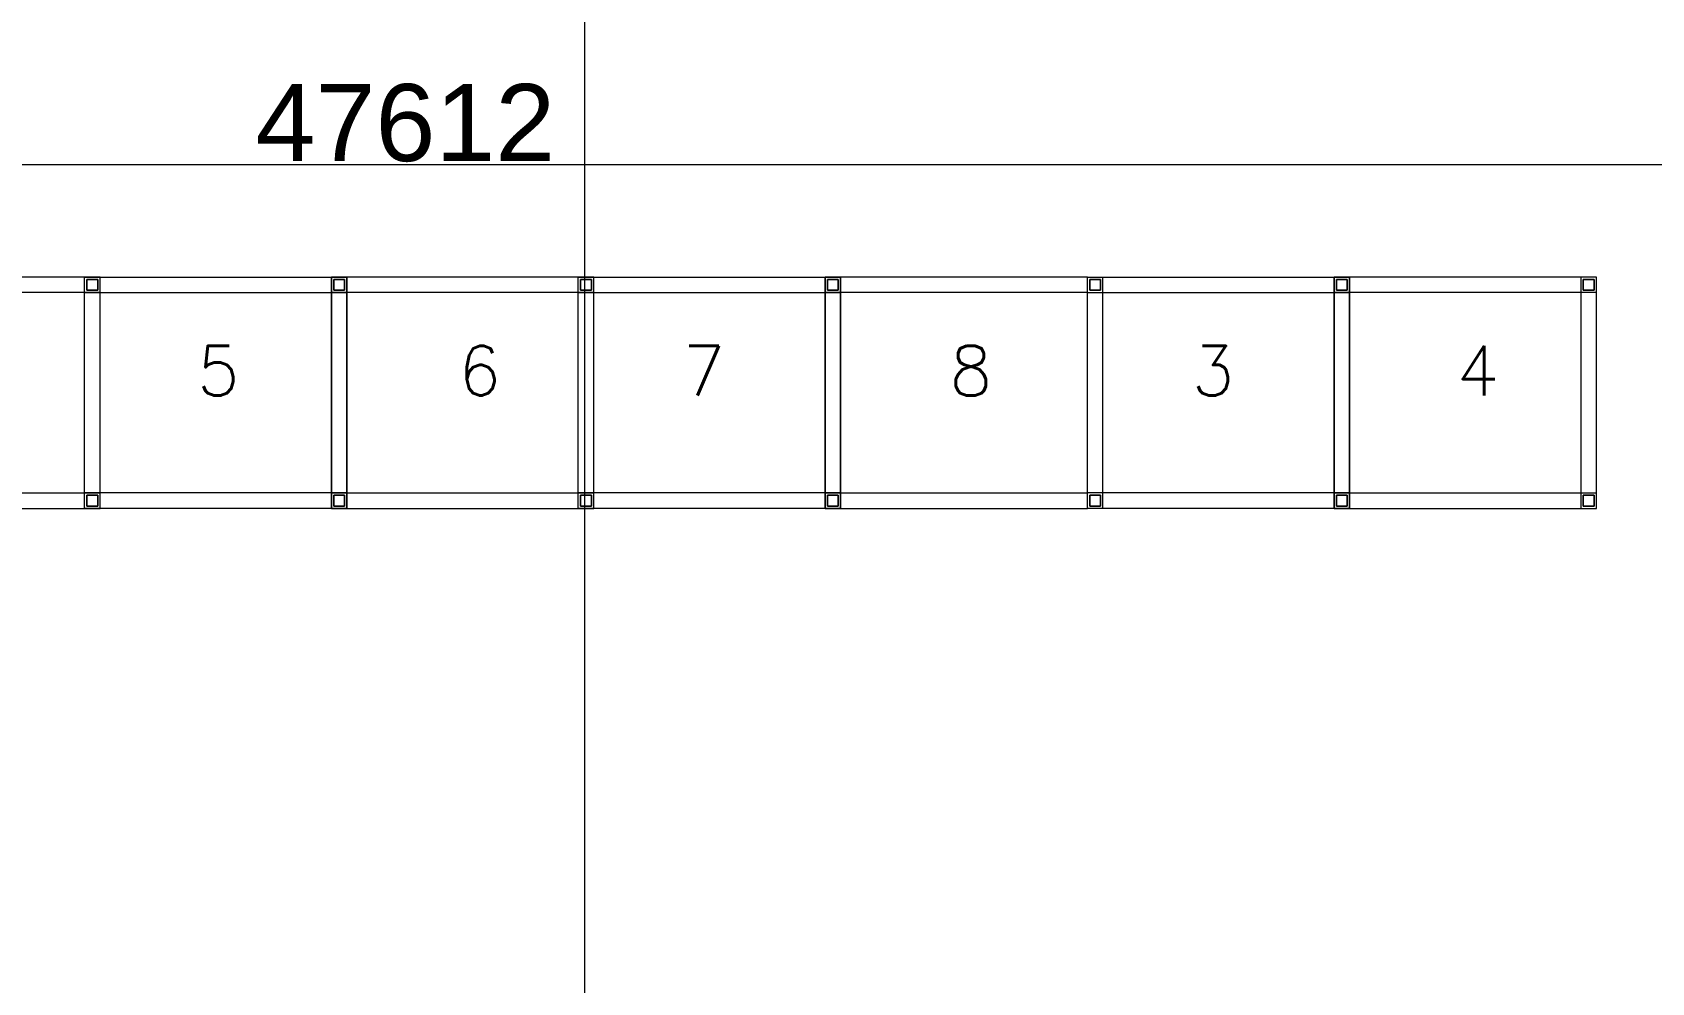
# Model space of a CAD drawing. Header units: millimetres. Extents: x -131970 to 468030, y -148196 to 152489.
# Drawn here: x 86421 to 96917, y 121942 to 128105 of the extents above; entities that cross this region are included whole.
import ezdxf
from ezdxf.xclip import XClip

# ---------------------------------------------------------------- set-up
doc = ezdxf.new("R2010")
doc.units = ezdxf.units.MM
doc.header["$LTSCALE"] = 500
doc.header["$XCLIPFRAME"] = 2
doc.linetypes.add('BUILDING PLAN$1$CENTER', pattern=[2, 1.25, -0.25, 0.25, -0.25])
doc.layers.get('0').update_dxf_attribs({"linetype": 'CONTINUOUS'})
doc.layers.get('Defpoints').update_dxf_attribs({"linetype": 'CONTINUOUS'})
doc.layers.add('0 DIMENSION', color=1, linetype='CONTINUOUS', lineweight=13)
doc.layers.add('BUILDING PLAN$0$BG&E - DIMENSIONS', color=7, linetype='CONTINUOUS')
doc.layers.add('BUILDING PLAN$0$CL', color=1, linetype='BUILDING PLAN$1$CENTER')
doc.styles.add('BUILDING PLAN$0$S1', font='romans1.shx')
doc.styles.add('BUILDING PLAN$0$Standard', font='arial.ttf')
doc.dimstyles.new('BUILDING PLAN$0$DIM100$0', dxfattribs={"dimtxt": 500, "dimasz": 150, "dimexe": 65, "dimexo": 65, "dimgap": 15, "dimtad": 1, "dimdec": 0, "dimzin": 0, "dimdsep": 46, "dimtxsty": 'BUILDING PLAN$0$Standard', "dimsah": 1, "dimcen": 0.09, "dimclrd": 1, "dimclre": 1, "dimclrt": 256, "dimadec": 0, "dimazin": 0, "dimtfac": 1, "dimtdec": 0, "dimtofl": 0, "dimtmove": 0, "dimatfit": 3, "dimfxl": 1, "dimtolj": 1, "dimtzin": 0, "dimarcsym": 0})

# ---------------------------------------------------------------- blocks, each defined once
blk = doc.blocks.new('BUILDING PLAN$0$dfn')
at = {"color": 251}
for p, q in [((5743953, 385035), (5742453, 385035)), ((5742453, 385035), (5742453, 383335)), ((5743953, 385035), (5742453, 385035)), ((5743953, 385035), (5742453, 385035)), ((5743953, 385035), (5742453, 385035)), ((5743953, 385035), (5742453, 385035)), ((5743953, 385035), (5742453, 385035)), ((5743953, 385035), (5742453, 385035)), ((5743953, 385035), (5742453, 385035)), ((5743953, 385035), (5742453, 385035)), ((5743953, 385035), (5742453, 385035)), ((5743953, 385035), (5742453, 385035)), ((5742468, 385020), (5742468, 384950)), ((5742538, 385020), (5742468, 385020)), ((5742468, 384950), (5742468, 385020)), ((5742468, 385020), (5742538, 385020)), ((5742468, 385020), (5742468, 384950)), ((5742538, 385020), (5742468, 385020)), ((5742468, 384950), (5742468, 385020)), ((5742468, 385020), (5742538, 385020)), ((5742468, 385020), (5742468, 384950)), ((5742538, 385020), (5742468, 385020)), ((5742468, 385020), (5742468, 384950)), ((5742538, 385020), (5742468, 385020)), ((5742468, 384950), (5742468, 385020)), ((5742468, 385020), (5742538, 385020)), ((5742468, 385020), (5742468, 384950)), ((5742538, 385020), (5742468, 385020)), ((5742468, 384950), (5742468, 385020)), ((5742468, 385020), (5742538, 385020)), ((5742468, 385020), (5742468, 384950)), ((5742538, 385020), (5742468, 385020)), ((5742468, 385020), (5742468, 384950)), ((5742538, 385020), (5742468, 385020)), ((5742468, 384950), (5742468, 385020)), ((5742468, 385020), (5742538, 385020)), ((5742468, 384950), (5742468, 385020)), ((5742468, 385020), (5742538, 385020)), ((5742468, 384950), (5742468, 385020)), ((5742468, 385020), (5742538, 385020)), ((5742468, 385020), (5742468, 384950)), ((5742538, 385020), (5742468, 385020)), ((5742468, 385020), (5742468, 384950)), ((5742538, 385020), (5742468, 385020)), ((5742468, 384950), (5742468, 385020)), ((5742468, 385020), (5742538, 385020)), ((5742468, 384950), (5742468, 385020)), ((5742468, 385020), (5742538, 385020)), ((5742468, 384950), (5742468, 385020)), ((5742468, 385020), (5742538, 385020)), ((5742468, 385020), (5742468, 384950)), ((5742538, 385020), (5742468, 385020)), ((5742538, 384950), (5742538, 385020)), ((5742538, 385020), (5742538, 384950)), ((5742538, 384950), (5742538, 385020)), ((5742538, 385020), (5742538, 384950)), ((5742538, 384950), (5742538, 385020)), ((5742538, 384950), (5742538, 385020)), ((5742538, 385020), (5742538, 384950)), ((5742538, 384950), (5742538, 385020)), ((5742538, 385020), (5742538, 384950)), ((5742538, 384950), (5742538, 385020)), ((5742538, 384950), (5742538, 385020)), ((5742538, 385020), (5742538, 384950)), ((5742538, 385020), (5742538, 384950)), ((5742538, 385020), (5742538, 384950)), ((5742538, 384950), (5742538, 385020)), ((5742538, 384950), (5742538, 385020)), ((5742538, 385020), (5742538, 384950)), ((5742538, 385020), (5742538, 384950)), ((5742538, 385020), (5742538, 384950)), ((5742538, 384950), (5742538, 385020)), ((5742553, 385035), (5742553, 383335)), ((5743853, 383335), (5743853, 385035)), ((5743868, 384950), (5743868, 385020)), ((5743868, 385020), (5743938, 385020)), ((5743938, 385020), (5743868, 385020)), ((5743868, 385020), (5743868, 384950)), ((5743868, 384950), (5743868, 385020)), ((5743868, 385020), (5743938, 385020)), ((5743868, 384950), (5743868, 385020)), ((5743868, 385020), (5743938, 385020)), ((5743938, 385020), (5743868, 385020)), ((5743868, 385020), (5743868, 384950)), ((5743938, 385020), (5743868, 385020)), ((5743868, 385020), (5743868, 384950)), ((5743868, 384950), (5743868, 385020)), ((5743868, 385020), (5743938, 385020)), ((5743868, 384950), (5743868, 385020)), ((5743868, 385020), (5743938, 385020)), ((5743938, 385020), (5743868, 385020)), ((5743868, 385020), (5743868, 384950)), ((5743938, 385020), (5743868, 385020)), ((5743868, 385020), (5743868, 384950)), ((5743938, 385020), (5743868, 385020)), ((5743868, 385020), (5743868, 384950)), ((5743868, 384950), (5743868, 385020)), ((5743868, 385020), (5743938, 385020)), ((5743868, 384950), (5743868, 385020)), ((5743868, 385020), (5743938, 385020)), ((5743938, 385020), (5743868, 385020)), ((5743868, 385020), (5743868, 384950)), ((5743938, 385020), (5743868, 385020)), ((5743868, 385020), (5743868, 384950)), ((5743868, 384950), (5743868, 385020)), ((5743868, 385020), (5743938, 385020)), ((5743938, 385020), (5743868, 385020)), ((5743868, 385020), (5743868, 384950)), ((5743868, 384950), (5743868, 385020)), ((5743868, 385020), (5743938, 385020)), ((5743868, 384950), (5743868, 385020)), ((5743868, 385020), (5743938, 385020)), ((5743938, 385020), (5743868, 385020)), ((5743868, 385020), (5743868, 384950)), ((5743938, 385020), (5743938, 384950)), ((5743938, 384950), (5743938, 385020)), ((5743938, 385020), (5743938, 384950)), ((5743938, 385020), (5743938, 384950)), ((5743938, 384950), (5743938, 385020)), ((5743938, 384950), (5743938, 385020)), ((5743938, 385020), (5743938, 384950)), ((5743938, 385020), (5743938, 384950)), ((5743938, 384950), (5743938, 385020)), ((5743938, 384950), (5743938, 385020)), ((5743938, 384950), (5743938, 385020)), ((5743938, 385020), (5743938, 384950)), ((5743938, 385020), (5743938, 384950)), ((5743938, 384950), (5743938, 385020)), ((5743938, 384950), (5743938, 385020)), ((5743938, 385020), (5743938, 384950)), ((5743938, 384950), (5743938, 385020)), ((5743938, 385020), (5743938, 384950)), ((5743938, 385020), (5743938, 384950)), ((5743938, 384950), (5743938, 385020)), ((5743953, 383335), (5743953, 385035)), ((5743953, 384935), (5742453, 384935)), ((5743953, 384935), (5742453, 384935)), ((5743953, 384935), (5742453, 384935)), ((5743953, 384935), (5742453, 384935)), ((5743953, 384935), (5742453, 384935)), ((5743953, 384935), (5742453, 384935)), ((5743953, 384935), (5742453, 384935)), ((5743953, 384935), (5742453, 384935)), ((5743953, 384935), (5742453, 384935)), ((5743953, 384935), (5742453, 384935)), ((5742468, 384950), (5742538, 384950)), ((5742538, 384950), (5742468, 384950)), ((5742468, 384950), (5742538, 384950)), ((5742538, 384950), (5742468, 384950)), ((5742468, 384950), (5742538, 384950)), ((5742468, 384950), (5742538, 384950)), ((5742538, 384950), (5742468, 384950)), ((5742468, 384950), (5742538, 384950)), ((5742538, 384950), (5742468, 384950)), ((5742468, 384950), (5742538, 384950)), ((5742468, 384950), (5742538, 384950)), ((5742538, 384950), (5742468, 384950)), ((5742538, 384950), (5742468, 384950)), ((5742538, 384950), (5742468, 384950)), ((5742468, 384950), (5742538, 384950)), ((5742468, 384950), (5742538, 384950)), ((5742538, 384950), (5742468, 384950)), ((5742538, 384950), (5742468, 384950)), ((5742538, 384950), (5742468, 384950)), ((5742468, 384950), (5742538, 384950)), ((5743938, 384950), (5743868, 384950)), ((5743868, 384950), (5743938, 384950)), ((5743938, 384950), (5743868, 384950)), ((5743938, 384950), (5743868, 384950)), ((5743868, 384950), (5743938, 384950)), ((5743868, 384950), (5743938, 384950)), ((5743938, 384950), (5743868, 384950)), ((5743938, 384950), (5743868, 384950)), ((5743868, 384950), (5743938, 384950)), ((5743868, 384950), (5743938, 384950)), ((5743868, 384950), (5743938, 384950)), ((5743938, 384950), (5743868, 384950)), ((5743938, 384950), (5743868, 384950)), ((5743868, 384950), (5743938, 384950)), ((5743868, 384950), (5743938, 384950)), ((5743938, 384950), (5743868, 384950)), ((5743868, 384950), (5743938, 384950)), ((5743938, 384950), (5743868, 384950)), ((5743938, 384950), (5743868, 384950)), ((5743868, 384950), (5743938, 384950)), ((5742453, 381735), (5742453, 383435)), ((5742453, 383435), (5743953, 383435)), ((5743953, 383435), (5742453, 383435)), ((5743953, 383435), (5742453, 383435)), ((5743953, 383435), (5742453, 383435)), ((5743953, 383435), (5742453, 383435)), ((5743953, 383435), (5742453, 383435)), ((5743953, 383435), (5742453, 383435)), ((5743953, 383435), (5742453, 383435)), ((5743953, 383435), (5742453, 383435)), ((5743953, 383435), (5742453, 383435)), ((5743953, 383435), (5742453, 383435)), ((5742553, 381735), (5742553, 383435)), ((5743853, 383435), (5743853, 381735)), ((5743953, 383435), (5743953, 381735)), ((5743953, 383335), (5742453, 383335)), ((5742453, 383335), (5743953, 383335)), ((5743953, 383335), (5742453, 383335)), ((5743953, 383335), (5742453, 383335)), ((5743953, 383335), (5742453, 383335)), ((5743953, 383335), (5742453, 383335)), ((5743953, 383335), (5742453, 383335)), ((5743953, 383335), (5742453, 383335)), ((5743953, 383335), (5742453, 383335)), ((5743953, 383335), (5742453, 383335)), ((5743953, 383335), (5742453, 383335)), ((5742468, 383420), (5742468, 383350)), ((5742538, 383420), (5742468, 383420)), ((5742468, 383420), (5742468, 383350)), ((5742538, 383420), (5742468, 383420)), ((5742468, 383350), (5742468, 383420)), ((5742468, 383420), (5742538, 383420)), ((5742468, 383350), (5742468, 383420)), ((5742468, 383420), (5742538, 383420)), ((5742468, 383420), (5742468, 383350)), ((5742538, 383420), (5742468, 383420)), ((5742468, 383350), (5742468, 383420)), ((5742468, 383420), (5742538, 383420)), ((5742468, 383420), (5742468, 383350)), ((5742538, 383420), (5742468, 383420)), ((5742468, 383350), (5742468, 383420)), ((5742468, 383420), (5742538, 383420)), ((5742468, 383350), (5742468, 383420)), ((5742468, 383420), (5742538, 383420)), ((5742468, 383420), (5742468, 383350)), ((5742538, 383420), (5742468, 383420)), ((5742468, 383420), (5742468, 383350)), ((5742538, 383420), (5742468, 383420)), ((5742468, 383350), (5742468, 383420)), ((5742468, 383420), (5742538, 383420)), ((5742468, 383420), (5742468, 383350)), ((5742538, 383420), (5742468, 383420)), ((5742468, 383420), (5742468, 383350)), ((5742538, 383420), (5742468, 383420)), ((5742468, 383350), (5742468, 383420)), ((5742468, 383420), (5742538, 383420)), ((5742468, 383350), (5742468, 383420)), ((5742468, 383420), (5742538, 383420)), ((5742468, 383350), (5742468, 383420)), ((5742468, 383420), (5742538, 383420)), ((5742468, 383420), (5742468, 383350)), ((5742538, 383420), (5742468, 383420)), ((5742468, 383420), (5742468, 383350)), ((5742538, 383420), (5742468, 383420)), ((5742468, 383350), (5742468, 383420)), ((5742468, 383420), (5742538, 383420)), ((5742468, 383350), (5742538, 383350)), ((5742468, 383350), (5742538, 383350)), ((5742538, 383350), (5742468, 383350)), ((5742538, 383350), (5742468, 383350)), ((5742468, 383350), (5742538, 383350)), ((5742538, 383350), (5742468, 383350)), ((5742468, 383350), (5742538, 383350)), ((5742538, 383350), (5742468, 383350)), ((5742538, 383350), (5742468, 383350)), ((5742468, 383350), (5742538, 383350)), ((5742468, 383350), (5742538, 383350)), ((5742538, 383350), (5742468, 383350)), ((5742468, 383350), (5742538, 383350)), ((5742468, 383350), (5742538, 383350)), ((5742538, 383350), (5742468, 383350)), ((5742538, 383350), (5742468, 383350)), ((5742538, 383350), (5742468, 383350)), ((5742468, 383350), (5742538, 383350)), ((5742468, 383350), (5742538, 383350)), ((5742538, 383350), (5742468, 383350)), ((5742538, 383350), (5742538, 383420)), ((5742538, 383350), (5742538, 383420)), ((5742538, 383420), (5742538, 383350)), ((5742538, 383420), (5742538, 383350)), ((5742538, 383350), (5742538, 383420)), ((5742538, 383420), (5742538, 383350)), ((5742538, 383350), (5742538, 383420)), ((5742538, 383420), (5742538, 383350)), ((5742538, 383420), (5742538, 383350)), ((5742538, 383350), (5742538, 383420)), ((5742538, 383350), (5742538, 383420)), ((5742538, 383420), (5742538, 383350)), ((5742538, 383350), (5742538, 383420)), ((5742538, 383350), (5742538, 383420)), ((5742538, 383420), (5742538, 383350)), ((5742538, 383420), (5742538, 383350)), ((5742538, 383420), (5742538, 383350)), ((5742538, 383350), (5742538, 383420)), ((5742538, 383350), (5742538, 383420)), ((5742538, 383420), (5742538, 383350)), ((5743938, 383420), (5743868, 383420)), ((5743868, 383420), (5743868, 383350)), ((5743868, 383350), (5743868, 383420)), ((5743868, 383420), (5743938, 383420)), ((5743868, 383350), (5743868, 383420)), ((5743868, 383420), (5743938, 383420)), ((5743938, 383420), (5743868, 383420)), ((5743868, 383420), (5743868, 383350)), ((5743938, 383420), (5743868, 383420)), ((5743868, 383420), (5743868, 383350)), ((5743868, 383350), (5743868, 383420)), ((5743868, 383420), (5743938, 383420)), ((5743938, 383420), (5743868, 383420)), ((5743868, 383420), (5743868, 383350)), ((5743868, 383350), (5743868, 383420)), ((5743868, 383420), (5743938, 383420)), ((5743868, 383350), (5743868, 383420)), ((5743868, 383420), (5743938, 383420)), ((5743938, 383420), (5743868, 383420)), ((5743868, 383420), (5743868, 383350)), ((5743868, 383350), (5743868, 383420)), ((5743868, 383420), (5743938, 383420)), ((5743938, 383420), (5743868, 383420)), ((5743868, 383420), (5743868, 383350)), ((5743938, 383420), (5743868, 383420)), ((5743868, 383420), (5743868, 383350)), ((5743868, 383350), (5743868, 383420)), ((5743868, 383420), (5743938, 383420)), ((5743868, 383350), (5743868, 383420)), ((5743868, 383420), (5743938, 383420)), ((5743938, 383420), (5743868, 383420)), ((5743868, 383420), (5743868, 383350)), ((5743868, 383350), (5743868, 383420)), ((5743868, 383420), (5743938, 383420)), ((5743938, 383420), (5743868, 383420)), ((5743868, 383420), (5743868, 383350)), ((5743938, 383420), (5743868, 383420)), ((5743868, 383420), (5743868, 383350)), ((5743868, 383350), (5743868, 383420)), ((5743868, 383420), (5743938, 383420)), ((5743868, 383350), (5743938, 383350)), ((5743938, 383350), (5743868, 383350)), ((5743938, 383350), (5743868, 383350)), ((5743868, 383350), (5743938, 383350)), ((5743868, 383350), (5743938, 383350)), ((5743938, 383350), (5743868, 383350)), ((5743868, 383350), (5743938, 383350)), ((5743938, 383350), (5743868, 383350)), ((5743938, 383350), (5743868, 383350)), ((5743868, 383350), (5743938, 383350)), ((5743938, 383350), (5743868, 383350)), ((5743868, 383350), (5743938, 383350)), ((5743868, 383350), (5743938, 383350)), ((5743938, 383350), (5743868, 383350)), ((5743938, 383350), (5743868, 383350)), ((5743868, 383350), (5743938, 383350)), ((5743938, 383350), (5743868, 383350)), ((5743868, 383350), (5743938, 383350)), ((5743868, 383350), (5743938, 383350)), ((5743938, 383350), (5743868, 383350)), ((5743938, 383350), (5743938, 383420)), ((5743938, 383420), (5743938, 383350)), ((5743938, 383420), (5743938, 383350)), ((5743938, 383350), (5743938, 383420)), ((5743938, 383350), (5743938, 383420)), ((5743938, 383420), (5743938, 383350)), ((5743938, 383350), (5743938, 383420)), ((5743938, 383420), (5743938, 383350)), ((5743938, 383420), (5743938, 383350)), ((5743938, 383350), (5743938, 383420)), ((5743938, 383420), (5743938, 383350)), ((5743938, 383350), (5743938, 383420)), ((5743938, 383350), (5743938, 383420)), ((5743938, 383420), (5743938, 383350)), ((5743938, 383420), (5743938, 383350)), ((5743938, 383350), (5743938, 383420)), ((5743938, 383420), (5743938, 383350)), ((5743938, 383350), (5743938, 383420)), ((5743938, 383350), (5743938, 383420)), ((5743938, 383420), (5743938, 383350)), ((5743953, 381835), (5742453, 381835)), ((5743953, 381835), (5742453, 381835)), ((5743953, 381835), (5742453, 381835)), ((5743953, 381835), (5742453, 381835)), ((5743953, 381835), (5742453, 381835)), ((5743953, 381835), (5742453, 381835)), ((5743953, 381835), (5742453, 381835)), ((5743953, 381835), (5742453, 381835)), ((5743953, 381835), (5742453, 381835)), ((5743953, 381835), (5742453, 381835)), ((5742468, 381820), (5742468, 381750)), ((5742538, 381820), (5742468, 381820)), ((5742468, 381750), (5742468, 381820)), ((5742468, 381820), (5742538, 381820)), ((5742468, 381750), (5742468, 381820)), ((5742468, 381820), (5742538, 381820)), ((5742468, 381820), (5742468, 381750)), ((5742538, 381820), (5742468, 381820)), ((5742468, 381820), (5742468, 381750)), ((5742538, 381820), (5742468, 381820)), ((5742468, 381820), (5742468, 381750)), ((5742538, 381820), (5742468, 381820)), ((5742468, 381750), (5742468, 381820)), ((5742468, 381820), (5742538, 381820)), ((5742468, 381750), (5742468, 381820)), ((5742468, 381820), (5742538, 381820)), ((5742468, 381820), (5742468, 381750)), ((5742538, 381820), (5742468, 381820)), ((5742468, 381750), (5742468, 381820)), ((5742468, 381820), (5742538, 381820)), ((5742468, 381820), (5742468, 381750)), ((5742538, 381820), (5742468, 381820)), ((5742468, 381750), (5742468, 381820)), ((5742468, 381820), (5742538, 381820)), ((5742468, 381750), (5742468, 381820)), ((5742468, 381820), (5742538, 381820)), ((5742468, 381820), (5742468, 381750)), ((5742538, 381820), (5742468, 381820)), ((5742468, 381750), (5742468, 381820)), ((5742468, 381820), (5742538, 381820)), ((5742468, 381820), (5742468, 381750)), ((5742538, 381820), (5742468, 381820)), ((5742468, 381750), (5742468, 381820)), ((5742468, 381820), (5742538, 381820)), ((5742468, 381750), (5742468, 381820)), ((5742468, 381820), (5742538, 381820)), ((5742468, 381820), (5742468, 381750)), ((5742538, 381820), (5742468, 381820)), ((5742468, 381820), (5742468, 381750)), ((5742538, 381820), (5742468, 381820)), ((5742538, 381750), (5742538, 381820)), ((5742538, 381820), (5742538, 381750)), ((5742538, 381820), (5742538, 381750)), ((5742538, 381750), (5742538, 381820)), ((5742538, 381750), (5742538, 381820)), ((5742538, 381750), (5742538, 381820)), ((5742538, 381820), (5742538, 381750)), ((5742538, 381820), (5742538, 381750)), ((5742538, 381750), (5742538, 381820)), ((5742538, 381820), (5742538, 381750)), ((5742538, 381750), (5742538, 381820)), ((5742538, 381820), (5742538, 381750)), ((5742538, 381820), (5742538, 381750)), ((5742538, 381750), (5742538, 381820)), ((5742538, 381820), (5742538, 381750)), ((5742538, 381750), (5742538, 381820)), ((5742538, 381820), (5742538, 381750)), ((5742538, 381820), (5742538, 381750)), ((5742538, 381750), (5742538, 381820)), ((5742538, 381750), (5742538, 381820)), ((5743868, 381750), (5743868, 381820)), ((5743868, 381820), (5743938, 381820)), ((5743868, 381750), (5743868, 381820)), ((5743868, 381820), (5743938, 381820)), ((5743938, 381820), (5743868, 381820)), ((5743868, 381820), (5743868, 381750)), ((5743938, 381820), (5743868, 381820)), ((5743868, 381820), (5743868, 381750)), ((5743868, 381750), (5743868, 381820)), ((5743868, 381820), (5743938, 381820)), ((5743868, 381750), (5743868, 381820)), ((5743868, 381820), (5743938, 381820)), ((5743938, 381820), (5743868, 381820)), ((5743868, 381820), (5743868, 381750)), ((5743938, 381820), (5743868, 381820)), ((5743868, 381820), (5743868, 381750)), ((5743868, 381750), (5743868, 381820)), ((5743868, 381820), (5743938, 381820)), ((5743938, 381820), (5743868, 381820)), ((5743868, 381820), (5743868, 381750)), ((5743868, 381750), (5743868, 381820)), ((5743868, 381820), (5743938, 381820)), ((5743938, 381820), (5743868, 381820)), ((5743868, 381820), (5743868, 381750)), ((5743938, 381820), (5743868, 381820)), ((5743868, 381820), (5743868, 381750)), ((5743868, 381750), (5743868, 381820)), ((5743868, 381820), (5743938, 381820)), ((5743938, 381820), (5743868, 381820)), ((5743868, 381820), (5743868, 381750)), ((5743868, 381750), (5743868, 381820)), ((5743868, 381820), (5743938, 381820)), ((5743868, 381750), (5743868, 381820)), ((5743868, 381820), (5743938, 381820)), ((5743938, 381820), (5743868, 381820)), ((5743868, 381820), (5743868, 381750)), ((5743938, 381820), (5743868, 381820)), ((5743868, 381820), (5743868, 381750)), ((5743868, 381750), (5743868, 381820)), ((5743868, 381820), (5743938, 381820)), ((5743938, 381820), (5743938, 381750)), ((5743938, 381820), (5743938, 381750)), ((5743938, 381750), (5743938, 381820)), ((5743938, 381750), (5743938, 381820)), ((5743938, 381820), (5743938, 381750)), ((5743938, 381820), (5743938, 381750)), ((5743938, 381750), (5743938, 381820)), ((5743938, 381750), (5743938, 381820)), ((5743938, 381820), (5743938, 381750)), ((5743938, 381750), (5743938, 381820)), ((5743938, 381820), (5743938, 381750)), ((5743938, 381750), (5743938, 381820)), ((5743938, 381750), (5743938, 381820)), ((5743938, 381820), (5743938, 381750)), ((5743938, 381750), (5743938, 381820)), ((5743938, 381820), (5743938, 381750)), ((5743938, 381820), (5743938, 381750)), ((5743938, 381750), (5743938, 381820)), ((5743938, 381750), (5743938, 381820)), ((5743938, 381820), (5743938, 381750)), ((5743953, 381735), (5742453, 381735)), ((5742453, 381735), (5742453, 380035)), ((5743953, 381735), (5742453, 381735)), ((5743953, 381735), (5742453, 381735)), ((5743953, 381735), (5742453, 381735)), ((5743953, 381735), (5742453, 381735)), ((5743953, 381735), (5742453, 381735)), ((5743953, 381735), (5742453, 381735)), ((5743953, 381735), (5742453, 381735)), ((5743953, 381735), (5742453, 381735)), ((5743953, 381735), (5742453, 381735)), ((5743953, 381735), (5742453, 381735)), ((5743953, 381735), (5742453, 381735)), ((5742468, 381750), (5742538, 381750)), ((5742538, 381750), (5742468, 381750)), ((5742538, 381750), (5742468, 381750)), ((5742468, 381750), (5742538, 381750)), ((5742468, 381750), (5742538, 381750)), ((5742468, 381750), (5742538, 381750)), ((5742538, 381750), (5742468, 381750)), ((5742538, 381750), (5742468, 381750)), ((5742468, 381750), (5742538, 381750)), ((5742538, 381750), (5742468, 381750)), ((5742468, 381750), (5742538, 381750)), ((5742538, 381750), (5742468, 381750)), ((5742538, 381750), (5742468, 381750)), ((5742468, 381750), (5742538, 381750)), ((5742538, 381750), (5742468, 381750)), ((5742468, 381750), (5742538, 381750)), ((5742538, 381750), (5742468, 381750)), ((5742538, 381750), (5742468, 381750)), ((5742468, 381750), (5742538, 381750)), ((5742468, 381750), (5742538, 381750)), ((5742553, 381735), (5742553, 380035)), ((5743853, 380035), (5743853, 381735)), ((5743938, 381750), (5743868, 381750)), ((5743938, 381750), (5743868, 381750)), ((5743868, 381750), (5743938, 381750)), ((5743868, 381750), (5743938, 381750)), ((5743938, 381750), (5743868, 381750)), ((5743938, 381750), (5743868, 381750)), ((5743868, 381750), (5743938, 381750)), ((5743868, 381750), (5743938, 381750)), ((5743938, 381750), (5743868, 381750)), ((5743868, 381750), (5743938, 381750)), ((5743938, 381750), (5743868, 381750)), ((5743868, 381750), (5743938, 381750)), ((5743868, 381750), (5743938, 381750)), ((5743938, 381750), (5743868, 381750)), ((5743868, 381750), (5743938, 381750)), ((5743938, 381750), (5743868, 381750)), ((5743938, 381750), (5743868, 381750)), ((5743868, 381750), (5743938, 381750)), ((5743868, 381750), (5743938, 381750)), ((5743938, 381750), (5743868, 381750)), ((5743953, 380035), (5743953, 381735)), ((5742453, 378435), (5742453, 380135)), ((5742453, 380135), (5743953, 380135)), ((5743953, 380135), (5742453, 380135)), ((5743953, 380135), (5742453, 380135)), ((5743953, 380135), (5742453, 380135)), ((5743953, 380135), (5742453, 380135)), ((5743953, 380135), (5742453, 380135)), ((5743953, 380135), (5742453, 380135)), ((5743953, 380135), (5742453, 380135)), ((5743953, 380135), (5742453, 380135)), ((5743953, 380135), (5742453, 380135)), ((5743953, 380135), (5742453, 380135)), ((5742468, 380120), (5742468, 380050)), ((5742538, 380120), (5742468, 380120)), ((5742468, 380120), (5742468, 380050)), ((5742538, 380120), (5742468, 380120)), ((5742468, 380050), (5742468, 380120)), ((5742468, 380120), (5742538, 380120)), ((5742468, 380050), (5742468, 380120)), ((5742468, 380120), (5742538, 380120)), ((5742468, 380120), (5742468, 380050)), ((5742538, 380120), (5742468, 380120)), ((5742468, 380050), (5742468, 380120)), ((5742468, 380120), (5742538, 380120)), ((5742468, 380120), (5742468, 380050)), ((5742538, 380120), (5742468, 380120)), ((5742468, 380050), (5742468, 380120)), ((5742468, 380120), (5742538, 380120)), ((5742468, 380050), (5742468, 380120)), ((5742468, 380120), (5742538, 380120)), ((5742468, 380120), (5742468, 380050)), ((5742538, 380120), (5742468, 380120)), ((5742468, 380120), (5742468, 380050)), ((5742538, 380120), (5742468, 380120)), ((5742468, 380050), (5742468, 380120)), ((5742468, 380120), (5742538, 380120)), ((5742468, 380120), (5742468, 380050)), ((5742538, 380120), (5742468, 380120)), ((5742468, 380120), (5742468, 380050)), ((5742538, 380120), (5742468, 380120)), ((5742468, 380050), (5742468, 380120)), ((5742468, 380120), (5742538, 380120)), ((5742468, 380050), (5742468, 380120)), ((5742468, 380120), (5742538, 380120)), ((5742468, 380050), (5742468, 380120)), ((5742468, 380120), (5742538, 380120)), ((5742468, 380120), (5742468, 380050)), ((5742538, 380120), (5742468, 380120)), ((5742468, 380120), (5742468, 380050)), ((5742538, 380120), (5742468, 380120)), ((5742468, 380050), (5742468, 380120)), ((5742468, 380120), (5742538, 380120)), ((5742538, 380050), (5742538, 380120)), ((5742538, 380050), (5742538, 380120)), ((5742538, 380120), (5742538, 380050)), ((5742538, 380120), (5742538, 380050)), ((5742538, 380050), (5742538, 380120)), ((5742538, 380120), (5742538, 380050)), ((5742538, 380050), (5742538, 380120)), ((5742538, 380120), (5742538, 380050)), ((5742538, 380120), (5742538, 380050)), ((5742538, 380050), (5742538, 380120)), ((5742538, 380050), (5742538, 380120)), ((5742538, 380120), (5742538, 380050)), ((5742538, 380050), (5742538, 380120)), ((5742538, 380050), (5742538, 380120)), ((5742538, 380120), (5742538, 380050)), ((5742538, 380120), (5742538, 380050)), ((5742538, 380120), (5742538, 380050)), ((5742538, 380050), (5742538, 380120)), ((5742538, 380050), (5742538, 380120)), ((5742538, 380120), (5742538, 380050)), ((5742553, 378435), (5742553, 380135)), ((5743853, 380135), (5743853, 378435)), ((5743938, 380120), (5743868, 380120)), ((5743868, 380120), (5743868, 380050)), ((5743868, 380050), (5743868, 380120)), ((5743868, 380120), (5743938, 380120)), ((5743868, 380050), (5743868, 380120)), ((5743868, 380120), (5743938, 380120)), ((5743938, 380120), (5743868, 380120)), ((5743868, 380120), (5743868, 380050)), ((5743938, 380120), (5743868, 380120)), ((5743868, 380120), (5743868, 380050)), ((5743868, 380050), (5743868, 380120)), ((5743868, 380120), (5743938, 380120)), ((5743938, 380120), (5743868, 380120)), ((5743868, 380120), (5743868, 380050)), ((5743868, 380050), (5743868, 380120)), ((5743868, 380120), (5743938, 380120)), ((5743868, 380050), (5743868, 380120)), ((5743868, 380120), (5743938, 380120)), ((5743938, 380120), (5743868, 380120)), ((5743868, 380120), (5743868, 380050)), ((5743868, 380050), (5743868, 380120)), ((5743868, 380120), (5743938, 380120)), ((5743938, 380120), (5743868, 380120)), ((5743868, 380120), (5743868, 380050)), ((5743938, 380120), (5743868, 380120)), ((5743868, 380120), (5743868, 380050)), ((5743868, 380050), (5743868, 380120)), ((5743868, 380120), (5743938, 380120)), ((5743868, 380050), (5743868, 380120)), ((5743868, 380120), (5743938, 380120)), ((5743938, 380120), (5743868, 380120)), ((5743868, 380120), (5743868, 380050)), ((5743868, 380050), (5743868, 380120)), ((5743868, 380120), (5743938, 380120)), ((5743938, 380120), (5743868, 380120)), ((5743868, 380120), (5743868, 380050)), ((5743938, 380120), (5743868, 380120)), ((5743868, 380120), (5743868, 380050)), ((5743868, 380050), (5743868, 380120)), ((5743868, 380120), (5743938, 380120)), ((5743938, 380050), (5743938, 380120)), ((5743938, 380120), (5743938, 380050)), ((5743938, 380120), (5743938, 380050)), ((5743938, 380050), (5743938, 380120)), ((5743938, 380050), (5743938, 380120)), ((5743938, 380120), (5743938, 380050)), ((5743938, 380050), (5743938, 380120)), ((5743938, 380120), (5743938, 380050)), ((5743938, 380120), (5743938, 380050)), ((5743938, 380050), (5743938, 380120)), ((5743938, 380120), (5743938, 380050)), ((5743938, 380050), (5743938, 380120)), ((5743938, 380050), (5743938, 380120)), ((5743938, 380120), (5743938, 380050)), ((5743938, 380120), (5743938, 380050)), ((5743938, 380050), (5743938, 380120)), ((5743938, 380120), (5743938, 380050)), ((5743938, 380050), (5743938, 380120)), ((5743938, 380050), (5743938, 380120)), ((5743938, 380120), (5743938, 380050)), ((5743953, 380135), (5743953, 378435)), ((5743953, 380035), (5742453, 380035)), ((5742453, 380035), (5743953, 380035)), ((5743953, 380035), (5742453, 380035)), ((5743953, 380035), (5742453, 380035)), ((5743953, 380035), (5742453, 380035)), ((5743953, 380035), (5742453, 380035)), ((5743953, 380035), (5742453, 380035)), ((5743953, 380035), (5742453, 380035)), ((5743953, 380035), (5742453, 380035)), ((5743953, 380035), (5742453, 380035)), ((5743953, 380035), (5742453, 380035)), ((5742468, 380050), (5742538, 380050)), ((5742468, 380050), (5742538, 380050)), ((5742538, 380050), (5742468, 380050)), ((5742538, 380050), (5742468, 380050)), ((5742468, 380050), (5742538, 380050)), ((5742538, 380050), (5742468, 380050)), ((5742468, 380050), (5742538, 380050)), ((5742538, 380050), (5742468, 380050)), ((5742538, 380050), (5742468, 380050)), ((5742468, 380050), (5742538, 380050)), ((5742468, 380050), (5742538, 380050)), ((5742538, 380050), (5742468, 380050)), ((5742468, 380050), (5742538, 380050)), ((5742468, 380050), (5742538, 380050)), ((5742538, 380050), (5742468, 380050)), ((5742538, 380050), (5742468, 380050)), ((5742538, 380050), (5742468, 380050)), ((5742468, 380050), (5742538, 380050)), ((5742468, 380050), (5742538, 380050)), ((5742538, 380050), (5742468, 380050)), ((5743868, 380050), (5743938, 380050)), ((5743938, 380050), (5743868, 380050)), ((5743938, 380050), (5743868, 380050)), ((5743868, 380050), (5743938, 380050)), ((5743868, 380050), (5743938, 380050)), ((5743938, 380050), (5743868, 380050)), ((5743868, 380050), (5743938, 380050)), ((5743938, 380050), (5743868, 380050)), ((5743938, 380050), (5743868, 380050)), ((5743868, 380050), (5743938, 380050)), ((5743938, 380050), (5743868, 380050)), ((5743868, 380050), (5743938, 380050)), ((5743868, 380050), (5743938, 380050)), ((5743938, 380050), (5743868, 380050)), ((5743938, 380050), (5743868, 380050)), ((5743868, 380050), (5743938, 380050)), ((5743938, 380050), (5743868, 380050)), ((5743868, 380050), (5743938, 380050)), ((5743868, 380050), (5743938, 380050)), ((5743938, 380050), (5743868, 380050)), ((5743953, 378535), (5742453, 378535)), ((5742453, 378535), (5742453, 376835)), ((5743953, 378535), (5742453, 378535)), ((5743953, 378535), (5742453, 378535)), ((5743953, 378535), (5742453, 378535)), ((5743953, 378535), (5742453, 378535)), ((5743953, 378535), (5742453, 378535)), ((5743953, 378535), (5742453, 378535)), ((5743953, 378535), (5742453, 378535)), ((5743953, 378535), (5742453, 378535)), ((5743953, 378535), (5742453, 378535)), ((5743953, 378535), (5742453, 378535)), ((5742468, 378520), (5742468, 378450)), ((5742538, 378520), (5742468, 378520)), ((5742468, 378450), (5742468, 378520)), ((5742468, 378520), (5742538, 378520)), ((5742468, 378450), (5742468, 378520)), ((5742468, 378520), (5742538, 378520)), ((5742468, 378520), (5742468, 378450)), ((5742538, 378520), (5742468, 378520)), ((5742468, 378520), (5742468, 378450)), ((5742538, 378520), (5742468, 378520)), ((5742468, 378520), (5742468, 378450)), ((5742538, 378520), (5742468, 378520)), ((5742468, 378450), (5742468, 378520)), ((5742468, 378520), (5742538, 378520)), ((5742468, 378450), (5742468, 378520)), ((5742468, 378520), (5742538, 378520)), ((5742468, 378520), (5742468, 378450)), ((5742538, 378520), (5742468, 378520)), ((5742468, 378450), (5742468, 378520)), ((5742468, 378520), (5742538, 378520)), ((5742468, 378520), (5742468, 378450)), ((5742538, 378520), (5742468, 378520)), ((5742468, 378450), (5742468, 378520)), ((5742468, 378520), (5742538, 378520)), ((5742468, 378450), (5742468, 378520)), ((5742468, 378520), (5742538, 378520)), ((5742468, 378520), (5742468, 378450)), ((5742538, 378520), (5742468, 378520)), ((5742468, 378450), (5742468, 378520)), ((5742468, 378520), (5742538, 378520)), ((5742468, 378520), (5742468, 378450)), ((5742538, 378520), (5742468, 378520)), ((5742468, 378450), (5742468, 378520)), ((5742468, 378520), (5742538, 378520)), ((5742468, 378450), (5742468, 378520)), ((5742468, 378520), (5742538, 378520)), ((5742468, 378520), (5742468, 378450)), ((5742538, 378520), (5742468, 378520)), ((5742468, 378520), (5742468, 378450)), ((5742538, 378520), (5742468, 378520)), ((5742538, 378450), (5742538, 378520)), ((5742538, 378520), (5742538, 378450)), ((5742538, 378520), (5742538, 378450)), ((5742538, 378450), (5742538, 378520)), ((5742538, 378450), (5742538, 378520)), ((5742538, 378450), (5742538, 378520)), ((5742538, 378520), (5742538, 378450)), ((5742538, 378520), (5742538, 378450)), ((5742538, 378450), (5742538, 378520)), ((5742538, 378520), (5742538, 378450)), ((5742538, 378450), (5742538, 378520)), ((5742538, 378520), (5742538, 378450)), ((5742538, 378520), (5742538, 378450)), ((5742538, 378450), (5742538, 378520)), ((5742538, 378520), (5742538, 378450)), ((5742538, 378450), (5742538, 378520)), ((5742538, 378520), (5742538, 378450)), ((5742538, 378520), (5742538, 378450)), ((5742538, 378450), (5742538, 378520)), ((5742538, 378450), (5742538, 378520)), ((5742553, 378535), (5742553, 376835)), ((5743853, 376835), (5743853, 378535)), ((5743868, 378450), (5743868, 378520)), ((5743868, 378520), (5743938, 378520)), ((5743868, 378450), (5743868, 378520)), ((5743868, 378520), (5743938, 378520)), ((5743938, 378520), (5743868, 378520)), ((5743868, 378520), (5743868, 378450)), ((5743938, 378520), (5743868, 378520)), ((5743868, 378520), (5743868, 378450)), ((5743868, 378450), (5743868, 378520)), ((5743868, 378520), (5743938, 378520)), ((5743868, 378450), (5743868, 378520)), ((5743868, 378520), (5743938, 378520)), ((5743938, 378520), (5743868, 378520)), ((5743868, 378520), (5743868, 378450)), ((5743938, 378520), (5743868, 378520)), ((5743868, 378520), (5743868, 378450)), ((5743868, 378450), (5743868, 378520)), ((5743868, 378520), (5743938, 378520)), ((5743938, 378520), (5743868, 378520)), ((5743868, 378520), (5743868, 378450)), ((5743868, 378450), (5743868, 378520)), ((5743868, 378520), (5743938, 378520)), ((5743938, 378520), (5743868, 378520)), ((5743868, 378520), (5743868, 378450)), ((5743938, 378520), (5743868, 378520)), ((5743868, 378520), (5743868, 378450)), ((5743868, 378450), (5743868, 378520)), ((5743868, 378520), (5743938, 378520)), ((5743938, 378520), (5743868, 378520)), ((5743868, 378520), (5743868, 378450)), ((5743868, 378450), (5743868, 378520)), ((5743868, 378520), (5743938, 378520)), ((5743868, 378450), (5743868, 378520)), ((5743868, 378520), (5743938, 378520)), ((5743938, 378520), (5743868, 378520)), ((5743868, 378520), (5743868, 378450)), ((5743938, 378520), (5743868, 378520)), ((5743868, 378520), (5743868, 378450)), ((5743868, 378450), (5743868, 378520)), ((5743868, 378520), (5743938, 378520)), ((5743938, 378520), (5743938, 378450)), ((5743938, 378520), (5743938, 378450)), ((5743938, 378450), (5743938, 378520)), ((5743938, 378450), (5743938, 378520)), ((5743938, 378520), (5743938, 378450)), ((5743938, 378520), (5743938, 378450)), ((5743938, 378450), (5743938, 378520)), ((5743938, 378450), (5743938, 378520)), ((5743938, 378520), (5743938, 378450)), ((5743938, 378450), (5743938, 378520)), ((5743938, 378520), (5743938, 378450)), ((5743938, 378450), (5743938, 378520)), ((5743938, 378450), (5743938, 378520)), ((5743938, 378520), (5743938, 378450)), ((5743938, 378450), (5743938, 378520)), ((5743938, 378520), (5743938, 378450)), ((5743938, 378520), (5743938, 378450)), ((5743938, 378450), (5743938, 378520)), ((5743938, 378450), (5743938, 378520)), ((5743938, 378520), (5743938, 378450)), ((5743953, 376835), (5743953, 378535)), ((5743953, 378435), (5742453, 378435)), ((5743953, 378435), (5742453, 378435)), ((5743953, 378435), (5742453, 378435)), ((5743953, 378435), (5742453, 378435)), ((5743953, 378435), (5742453, 378435)), ((5743953, 378435), (5742453, 378435)), ((5743953, 378435), (5742453, 378435)), ((5743953, 378435), (5742453, 378435)), ((5743953, 378435), (5742453, 378435)), ((5743953, 378435), (5742453, 378435)), ((5743953, 378435), (5742453, 378435)), ((5742468, 378450), (5742538, 378450)), ((5742538, 378450), (5742468, 378450)), ((5742538, 378450), (5742468, 378450)), ((5742468, 378450), (5742538, 378450)), ((5742468, 378450), (5742538, 378450)), ((5742468, 378450), (5742538, 378450)), ((5742538, 378450), (5742468, 378450)), ((5742538, 378450), (5742468, 378450)), ((5742468, 378450), (5742538, 378450)), ((5742538, 378450), (5742468, 378450)), ((5742468, 378450), (5742538, 378450)), ((5742538, 378450), (5742468, 378450)), ((5742538, 378450), (5742468, 378450)), ((5742468, 378450), (5742538, 378450)), ((5742538, 378450), (5742468, 378450)), ((5742468, 378450), (5742538, 378450)), ((5742538, 378450), (5742468, 378450)), ((5742538, 378450), (5742468, 378450)), ((5742468, 378450), (5742538, 378450)), ((5742468, 378450), (5742538, 378450)), ((5743938, 378450), (5743868, 378450)), ((5743938, 378450), (5743868, 378450)), ((5743868, 378450), (5743938, 378450)), ((5743868, 378450), (5743938, 378450)), ((5743938, 378450), (5743868, 378450)), ((5743938, 378450), (5743868, 378450)), ((5743868, 378450), (5743938, 378450)), ((5743868, 378450), (5743938, 378450)), ((5743938, 378450), (5743868, 378450)), ((5743868, 378450), (5743938, 378450)), ((5743938, 378450), (5743868, 378450)), ((5743868, 378450), (5743938, 378450)), ((5743868, 378450), (5743938, 378450)), ((5743938, 378450), (5743868, 378450)), ((5743868, 378450), (5743938, 378450)), ((5743938, 378450), (5743868, 378450)), ((5743938, 378450), (5743868, 378450)), ((5743868, 378450), (5743938, 378450)), ((5743868, 378450), (5743938, 378450)), ((5743938, 378450), (5743868, 378450)), ((5743953, 376935), (5742453, 376935)), ((5743953, 376935), (5742453, 376935)), ((5743953, 376935), (5742453, 376935)), ((5743953, 376935), (5742453, 376935)), ((5743953, 376935), (5742453, 376935)), ((5743953, 376935), (5742453, 376935)), ((5742453, 375235), (5742453, 376935)), ((5742453, 376935), (5743953, 376935)), ((5743953, 376935), (5742453, 376935)), ((5743953, 376935), (5742453, 376935)), ((5743953, 376935), (5742453, 376935)), ((5743953, 376935), (5742453, 376935)), ((5742553, 375235), (5742553, 376935)), ((5743853, 376935), (5743853, 375235)), ((5743953, 376935), (5743953, 375235)), ((5742453, 376835), (5743953, 376835)), ((5743953, 376835), (5742453, 376835)), ((5743953, 376835), (5742453, 376835)), ((5743953, 376835), (5742453, 376835)), ((5743953, 376835), (5742453, 376835)), ((5743953, 376835), (5742453, 376835)), ((5743953, 376835), (5742453, 376835)), ((5743953, 376835), (5742453, 376835)), ((5743953, 376835), (5742453, 376835)), ((5743953, 376835), (5742453, 376835)), ((5743953, 376835), (5742453, 376835)), ((5742468, 376920), (5742468, 376850)), ((5742538, 376920), (5742468, 376920)), ((5742468, 376850), (5742468, 376920)), ((5742468, 376920), (5742538, 376920)), ((5742468, 376850), (5742468, 376920)), ((5742468, 376920), (5742538, 376920)), ((5742468, 376920), (5742468, 376850)), ((5742538, 376920), (5742468, 376920)), ((5742468, 376850), (5742468, 376920)), ((5742468, 376920), (5742538, 376920)), ((5742468, 376920), (5742468, 376850)), ((5742538, 376920), (5742468, 376920)), ((5742468, 376850), (5742468, 376920)), ((5742468, 376920), (5742538, 376920)), ((5742468, 376850), (5742468, 376920)), ((5742468, 376920), (5742538, 376920)), ((5742468, 376920), (5742468, 376850)), ((5742538, 376920), (5742468, 376920)), ((5742468, 376920), (5742468, 376850)), ((5742538, 376920), (5742468, 376920)), ((5742468, 376920), (5742468, 376850)), ((5742538, 376920), (5742468, 376920)), ((5742468, 376850), (5742468, 376920)), ((5742468, 376920), (5742538, 376920)), ((5742468, 376850), (5742468, 376920)), ((5742468, 376920), (5742538, 376920)), ((5742468, 376920), (5742468, 376850)), ((5742538, 376920), (5742468, 376920)), ((5742468, 376920), (5742468, 376850)), ((5742538, 376920), (5742468, 376920)), ((5742468, 376920), (5742468, 376850)), ((5742538, 376920), (5742468, 376920)), ((5742468, 376850), (5742468, 376920)), ((5742468, 376920), (5742538, 376920)), ((5742468, 376850), (5742468, 376920)), ((5742468, 376920), (5742538, 376920)), ((5742468, 376920), (5742468, 376850)), ((5742538, 376920), (5742468, 376920)), ((5742468, 376850), (5742468, 376920)), ((5742468, 376920), (5742538, 376920)), ((5742468, 376850), (5742538, 376850)), ((5742538, 376850), (5742468, 376850)), ((5742538, 376850), (5742468, 376850)), ((5742468, 376850), (5742538, 376850)), ((5742538, 376850), (5742468, 376850)), ((5742468, 376850), (5742538, 376850)), ((5742538, 376850), (5742468, 376850)), ((5742538, 376850), (5742468, 376850)), ((5742468, 376850), (5742538, 376850)), ((5742468, 376850), (5742538, 376850)), ((5742468, 376850), (5742538, 376850)), ((5742538, 376850), (5742468, 376850)), ((5742538, 376850), (5742468, 376850)), ((5742468, 376850), (5742538, 376850)), ((5742468, 376850), (5742538, 376850)), ((5742468, 376850), (5742538, 376850)), ((5742538, 376850), (5742468, 376850)), ((5742538, 376850), (5742468, 376850)), ((5742468, 376850), (5742538, 376850)), ((5742538, 376850), (5742468, 376850)), ((5742538, 376850), (5742538, 376920)), ((5742538, 376920), (5742538, 376850)), ((5742538, 376920), (5742538, 376850)), ((5742538, 376850), (5742538, 376920)), ((5742538, 376920), (5742538, 376850)), ((5742538, 376850), (5742538, 376920)), ((5742538, 376920), (5742538, 376850)), ((5742538, 376920), (5742538, 376850)), ((5742538, 376850), (5742538, 376920)), ((5742538, 376850), (5742538, 376920)), ((5742538, 376850), (5742538, 376920)), ((5742538, 376920), (5742538, 376850)), ((5742538, 376920), (5742538, 376850)), ((5742538, 376850), (5742538, 376920)), ((5742538, 376850), (5742538, 376920)), ((5742538, 376850), (5742538, 376920)), ((5742538, 376920), (5742538, 376850)), ((5742538, 376920), (5742538, 376850)), ((5742538, 376850), (5742538, 376920)), ((5742538, 376920), (5742538, 376850)), ((5743938, 376920), (5743868, 376920)), ((5743868, 376920), (5743868, 376850)), ((5743868, 376850), (5743868, 376920)), ((5743868, 376920), (5743938, 376920)), ((5743938, 376920), (5743868, 376920)), ((5743868, 376920), (5743868, 376850)), ((5743938, 376920), (5743868, 376920)), ((5743868, 376920), (5743868, 376850)), ((5743868, 376850), (5743868, 376920)), ((5743868, 376920), (5743938, 376920)), ((5743868, 376850), (5743868, 376920)), ((5743868, 376920), (5743938, 376920)), ((5743938, 376920), (5743868, 376920)), ((5743868, 376920), (5743868, 376850)), ((5743938, 376920), (5743868, 376920)), ((5743868, 376920), (5743868, 376850)), ((5743868, 376850), (5743868, 376920)), ((5743868, 376920), (5743938, 376920)), ((5743868, 376850), (5743868, 376920)), ((5743868, 376920), (5743938, 376920)), ((5743868, 376850), (5743868, 376920)), ((5743868, 376920), (5743938, 376920)), ((5743938, 376920), (5743868, 376920)), ((5743868, 376920), (5743868, 376850)), ((5743938, 376920), (5743868, 376920)), ((5743868, 376920), (5743868, 376850)), ((5743868, 376850), (5743868, 376920)), ((5743868, 376920), (5743938, 376920)), ((5743868, 376850), (5743868, 376920)), ((5743868, 376920), (5743938, 376920)), ((5743938, 376920), (5743868, 376920)), ((5743868, 376920), (5743868, 376850)), ((5743868, 376850), (5743868, 376920)), ((5743868, 376920), (5743938, 376920)), ((5743938, 376920), (5743868, 376920)), ((5743868, 376920), (5743868, 376850)), ((5743938, 376920), (5743868, 376920)), ((5743868, 376920), (5743868, 376850)), ((5743868, 376850), (5743868, 376920)), ((5743868, 376920), (5743938, 376920)), ((5743868, 376850), (5743938, 376850)), ((5743938, 376850), (5743868, 376850)), ((5743868, 376850), (5743938, 376850)), ((5743868, 376850), (5743938, 376850)), ((5743938, 376850), (5743868, 376850)), ((5743938, 376850), (5743868, 376850)), ((5743868, 376850), (5743938, 376850)), ((5743868, 376850), (5743938, 376850)), ((5743938, 376850), (5743868, 376850)), ((5743938, 376850), (5743868, 376850)), ((5743938, 376850), (5743868, 376850)), ((5743868, 376850), (5743938, 376850)), ((5743868, 376850), (5743938, 376850)), ((5743938, 376850), (5743868, 376850)), ((5743938, 376850), (5743868, 376850)), ((5743868, 376850), (5743938, 376850)), ((5743938, 376850), (5743868, 376850)), ((5743868, 376850), (5743938, 376850)), ((5743868, 376850), (5743938, 376850)), ((5743938, 376850), (5743868, 376850)), ((5743938, 376850), (5743938, 376920)), ((5743938, 376920), (5743938, 376850)), ((5743938, 376850), (5743938, 376920)), ((5743938, 376850), (5743938, 376920)), ((5743938, 376920), (5743938, 376850)), ((5743938, 376920), (5743938, 376850)), ((5743938, 376850), (5743938, 376920)), ((5743938, 376850), (5743938, 376920)), ((5743938, 376920), (5743938, 376850)), ((5743938, 376920), (5743938, 376850)), ((5743938, 376920), (5743938, 376850)), ((5743938, 376850), (5743938, 376920)), ((5743938, 376850), (5743938, 376920)), ((5743938, 376920), (5743938, 376850)), ((5743938, 376920), (5743938, 376850)), ((5743938, 376850), (5743938, 376920)), ((5743938, 376920), (5743938, 376850)), ((5743938, 376850), (5743938, 376920)), ((5743938, 376850), (5743938, 376920)), ((5743938, 376920), (5743938, 376850)), ((5743953, 375335), (5742453, 375335)), ((5742453, 375335), (5742453, 373635)), ((5743953, 375335), (5742453, 375335)), ((5743953, 375335), (5742453, 375335)), ((5743953, 375335), (5742453, 375335)), ((5743953, 375335), (5742453, 375335)), ((5743953, 375335), (5742453, 375335)), ((5743953, 375335), (5742453, 375335)), ((5743953, 375335), (5742453, 375335)), ((5743953, 375335), (5742453, 375335)), ((5743953, 375335), (5742453, 375335)), ((5743953, 375335), (5742453, 375335)), ((5742468, 375320), (5742468, 375250)), ((5742538, 375320), (5742468, 375320)), ((5742468, 375250), (5742468, 375320)), ((5742468, 375320), (5742538, 375320)), ((5742468, 375320), (5742468, 375250)), ((5742538, 375320), (5742468, 375320)), ((5742468, 375250), (5742468, 375320)), ((5742468, 375320), (5742538, 375320)), ((5742468, 375320), (5742468, 375250)), ((5742538, 375320), (5742468, 375320)), ((5742468, 375320), (5742468, 375250)), ((5742538, 375320), (5742468, 375320)), ((5742468, 375250), (5742468, 375320)), ((5742468, 375320), (5742538, 375320)), ((5742468, 375320), (5742468, 375250)), ((5742538, 375320), (5742468, 375320)), ((5742468, 375250), (5742468, 375320)), ((5742468, 375320), (5742538, 375320)), ((5742468, 375320), (5742468, 375250)), ((5742538, 375320), (5742468, 375320)), ((5742468, 375320), (5742468, 375250)), ((5742538, 375320), (5742468, 375320)), ((5742468, 375250), (5742468, 375320)), ((5742468, 375320), (5742538, 375320)), ((5742468, 375250), (5742468, 375320)), ((5742468, 375320), (5742538, 375320)), ((5742468, 375250), (5742468, 375320)), ((5742468, 375320), (5742538, 375320)), ((5742468, 375320), (5742468, 375250)), ((5742538, 375320), (5742468, 375320)), ((5742468, 375320), (5742468, 375250)), ((5742538, 375320), (5742468, 375320)), ((5742468, 375250), (5742468, 375320)), ((5742468, 375320), (5742538, 375320)), ((5742468, 375250), (5742468, 375320)), ((5742468, 375320), (5742538, 375320)), ((5742468, 375250), (5742468, 375320)), ((5742468, 375320), (5742538, 375320)), ((5742468, 375320), (5742468, 375250)), ((5742538, 375320), (5742468, 375320)), ((5742468, 375250), (5742538, 375250)), ((5742538, 375250), (5742468, 375250)), ((5742468, 375250), (5742538, 375250)), ((5742538, 375250), (5742468, 375250)), ((5742468, 375250), (5742538, 375250)), ((5742468, 375250), (5742538, 375250)), ((5742538, 375250), (5742468, 375250)), ((5742468, 375250), (5742538, 375250)), ((5742538, 375250), (5742468, 375250)), ((5742468, 375250), (5742538, 375250)), ((5742468, 375250), (5742538, 375250)), ((5742538, 375250), (5742468, 375250)), ((5742538, 375250), (5742468, 375250)), ((5742538, 375250), (5742468, 375250)), ((5742468, 375250), (5742538, 375250)), ((5742468, 375250), (5742538, 375250)), ((5742538, 375250), (5742468, 375250)), ((5742538, 375250), (5742468, 375250)), ((5742538, 375250), (5742468, 375250)), ((5742468, 375250), (5742538, 375250)), ((5742538, 375250), (5742538, 375320)), ((5742538, 375320), (5742538, 375250)), ((5742538, 375250), (5742538, 375320)), ((5742538, 375320), (5742538, 375250)), ((5742538, 375250), (5742538, 375320)), ((5742538, 375250), (5742538, 375320)), ((5742538, 375320), (5742538, 375250)), ((5742538, 375250), (5742538, 375320)), ((5742538, 375320), (5742538, 375250)), ((5742538, 375250), (5742538, 375320)), ((5742538, 375250), (5742538, 375320)), ((5742538, 375320), (5742538, 375250)), ((5742538, 375320), (5742538, 375250)), ((5742538, 375320), (5742538, 375250)), ((5742538, 375250), (5742538, 375320)), ((5742538, 375250), (5742538, 375320)), ((5742538, 375320), (5742538, 375250)), ((5742538, 375320), (5742538, 375250)), ((5742538, 375320), (5742538, 375250)), ((5742538, 375250), (5742538, 375320)), ((5742553, 375335), (5742553, 373635)), ((5743853, 373635), (5743853, 375335)), ((5743868, 375250), (5743868, 375320)), ((5743868, 375320), (5743938, 375320)), ((5743938, 375320), (5743868, 375320)), ((5743868, 375320), (5743868, 375250)), ((5743868, 375250), (5743868, 375320)), ((5743868, 375320), (5743938, 375320)), ((5743868, 375250), (5743868, 375320)), ((5743868, 375320), (5743938, 375320)), ((5743938, 375320), (5743868, 375320)), ((5743868, 375320), (5743868, 375250)), ((5743938, 375320), (5743868, 375320)), ((5743868, 375320), (5743868, 375250)), ((5743868, 375250), (5743868, 375320)), ((5743868, 375320), (5743938, 375320)), ((5743868, 375250), (5743868, 375320)), ((5743868, 375320), (5743938, 375320)), ((5743938, 375320), (5743868, 375320)), ((5743868, 375320), (5743868, 375250)), ((5743938, 375320), (5743868, 375320)), ((5743868, 375320), (5743868, 375250)), ((5743938, 375320), (5743868, 375320)), ((5743868, 375320), (5743868, 375250)), ((5743868, 375250), (5743868, 375320)), ((5743868, 375320), (5743938, 375320)), ((5743868, 375250), (5743868, 375320)), ((5743868, 375320), (5743938, 375320)), ((5743938, 375320), (5743868, 375320)), ((5743868, 375320), (5743868, 375250)), ((5743938, 375320), (5743868, 375320)), ((5743868, 375320), (5743868, 375250)), ((5743868, 375250), (5743868, 375320)), ((5743868, 375320), (5743938, 375320)), ((5743938, 375320), (5743868, 375320)), ((5743868, 375320), (5743868, 375250)), ((5743868, 375250), (5743868, 375320)), ((5743868, 375320), (5743938, 375320)), ((5743868, 375250), (5743868, 375320)), ((5743868, 375320), (5743938, 375320)), ((5743938, 375320), (5743868, 375320)), ((5743868, 375320), (5743868, 375250)), ((5743938, 375250), (5743868, 375250)), ((5743868, 375250), (5743938, 375250)), ((5743938, 375250), (5743868, 375250)), ((5743938, 375250), (5743868, 375250)), ((5743868, 375250), (5743938, 375250)), ((5743868, 375250), (5743938, 375250)), ((5743938, 375250), (5743868, 375250)), ((5743938, 375250), (5743868, 375250)), ((5743868, 375250), (5743938, 375250)), ((5743868, 375250), (5743938, 375250)), ((5743868, 375250), (5743938, 375250)), ((5743938, 375250), (5743868, 375250)), ((5743938, 375250), (5743868, 375250)), ((5743868, 375250), (5743938, 375250)), ((5743868, 375250), (5743938, 375250)), ((5743938, 375250), (5743868, 375250)), ((5743868, 375250), (5743938, 375250)), ((5743938, 375250), (5743868, 375250)), ((5743938, 375250), (5743868, 375250)), ((5743868, 375250), (5743938, 375250)), ((5743938, 375320), (5743938, 375250)), ((5743938, 375250), (5743938, 375320)), ((5743938, 375320), (5743938, 375250)), ((5743938, 375320), (5743938, 375250)), ((5743938, 375250), (5743938, 375320)), ((5743938, 375250), (5743938, 375320)), ((5743938, 375320), (5743938, 375250)), ((5743938, 375320), (5743938, 375250)), ((5743938, 375250), (5743938, 375320)), ((5743938, 375250), (5743938, 375320)), ((5743938, 375250), (5743938, 375320)), ((5743938, 375320), (5743938, 375250)), ((5743938, 375320), (5743938, 375250)), ((5743938, 375250), (5743938, 375320)), ((5743938, 375250), (5743938, 375320)), ((5743938, 375320), (5743938, 375250)), ((5743938, 375250), (5743938, 375320)), ((5743938, 375320), (5743938, 375250)), ((5743938, 375320), (5743938, 375250)), ((5743938, 375250), (5743938, 375320)), ((5743953, 373635), (5743953, 375335)), ((5743953, 375235), (5742453, 375235)), ((5743953, 375235), (5742453, 375235)), ((5743953, 375235), (5742453, 375235)), ((5743953, 375235), (5742453, 375235)), ((5743953, 375235), (5742453, 375235)), ((5743953, 375235), (5742453, 375235)), ((5743953, 375235), (5742453, 375235)), ((5743953, 375235), (5742453, 375235)), ((5743953, 375235), (5742453, 375235)), ((5743953, 375235), (5742453, 375235)), ((5743953, 375235), (5742453, 375235))]:
    blk.add_line(p, q, dxfattribs=at)
at = {"color": 251, "style": 'BUILDING PLAN$0$S1'}
for s, p in [('4', (5743222, 384127)), ('3', (5743222, 382412)), ('8', (5743222, 380842)), ('7', (5743222, 379112)), ('6', (5743222, 377658)), ('5', (5743222, 375964))]:
    blk.add_text(s, height=322, rotation=90, dxfattribs=at).set_placement(p)
blk = doc.blocks.new('*D372')
at = {"layer": 'BUILDING PLAN$0$BG&E - DIMENSIONS', "color": 1, "linetype": 'ByBlock', "lineweight": -2, "transparency": 16777216}
for p, q in [((-24967, -15271), (-24967, -18319)), ((22645, -15271), (22645, -18319)), ((22495, -18254), (-24817, -18254))]:
    blk.add_line(p, q, dxfattribs=at)
for points in [[(-24817, -18229), (-24817, -18279), (-24967, -18254)], [(22495, -18229), (22495, -18279), (22645, -18254)]]:
    blk.add_solid(points, dxfattribs=at)
at = {"layer": 'Defpoints', "color": 0, "linetype": 'ByBlock', "lineweight": -2, "transparency": 16777216}
for p in [(-24967, -15206), (22645, -15206), (-24967, -18254)]:
    blk.add_point(p, dxfattribs=at)
at = {"layer": 'BUILDING PLAN$0$BG&E - DIMENSIONS', "linetype": 'ByBlock', "lineweight": -2, "transparency": 16777216, "insert": (-1161, -17984), "char_height": 500, "attachment_point": 5, "style": 'BUILDING PLAN$0$Standard'}
blk.add_mtext('\\A1;47612', dxfattribs=at)
blk = doc.blocks.new('BUILDING PLAN')
at = {"layer": 'BUILDING PLAN$0$CL', "color": 8, "lineweight": 9, "ltscale": 500}
blk.add_line((0, 0), (0, -34799.9), dxfattribs=at)
at = {"color": 9, "lineweight": -2, "rotation": 270}
blk.add_blockref('BUILDING PLAN$0$dfn', (-378475.3, 5723470.6), dxfattribs=at)
at = {"layer": 'BUILDING PLAN$0$BG&E - DIMENSIONS', "color": 9, "linetype": 'ByBlock', "lineweight": -2}
dim = blk.add_linear_dim(base=(-24967.4997, -18253.9378), p1=(22644.9998, -15206.1315), p2=(-24967.4997, -15206.1315), dimstyle='BUILDING PLAN$0$DIM100$0', dxfattribs=at)
dim.commit()
dim.dimension.update_dxf_attribs({"geometry": '*D372', "text_midpoint": (-1161.25, -17983.6513)})

msp = doc.modelspace()

# ---------------------------------------------------------------- block references
at = {"layer": '0 DIMENSION', "linetype": 'ByBlock'}
ref = msp.add_blockref('BUILDING PLAN', (90000, 145500), dxfattribs=at)
XClip(ref).set_block_clipping_path([(-40296.2847446482, -27160.9180562167), (34674.8181025925, 6489.0819437833)])

doc.saveas('drawing.dxf')
